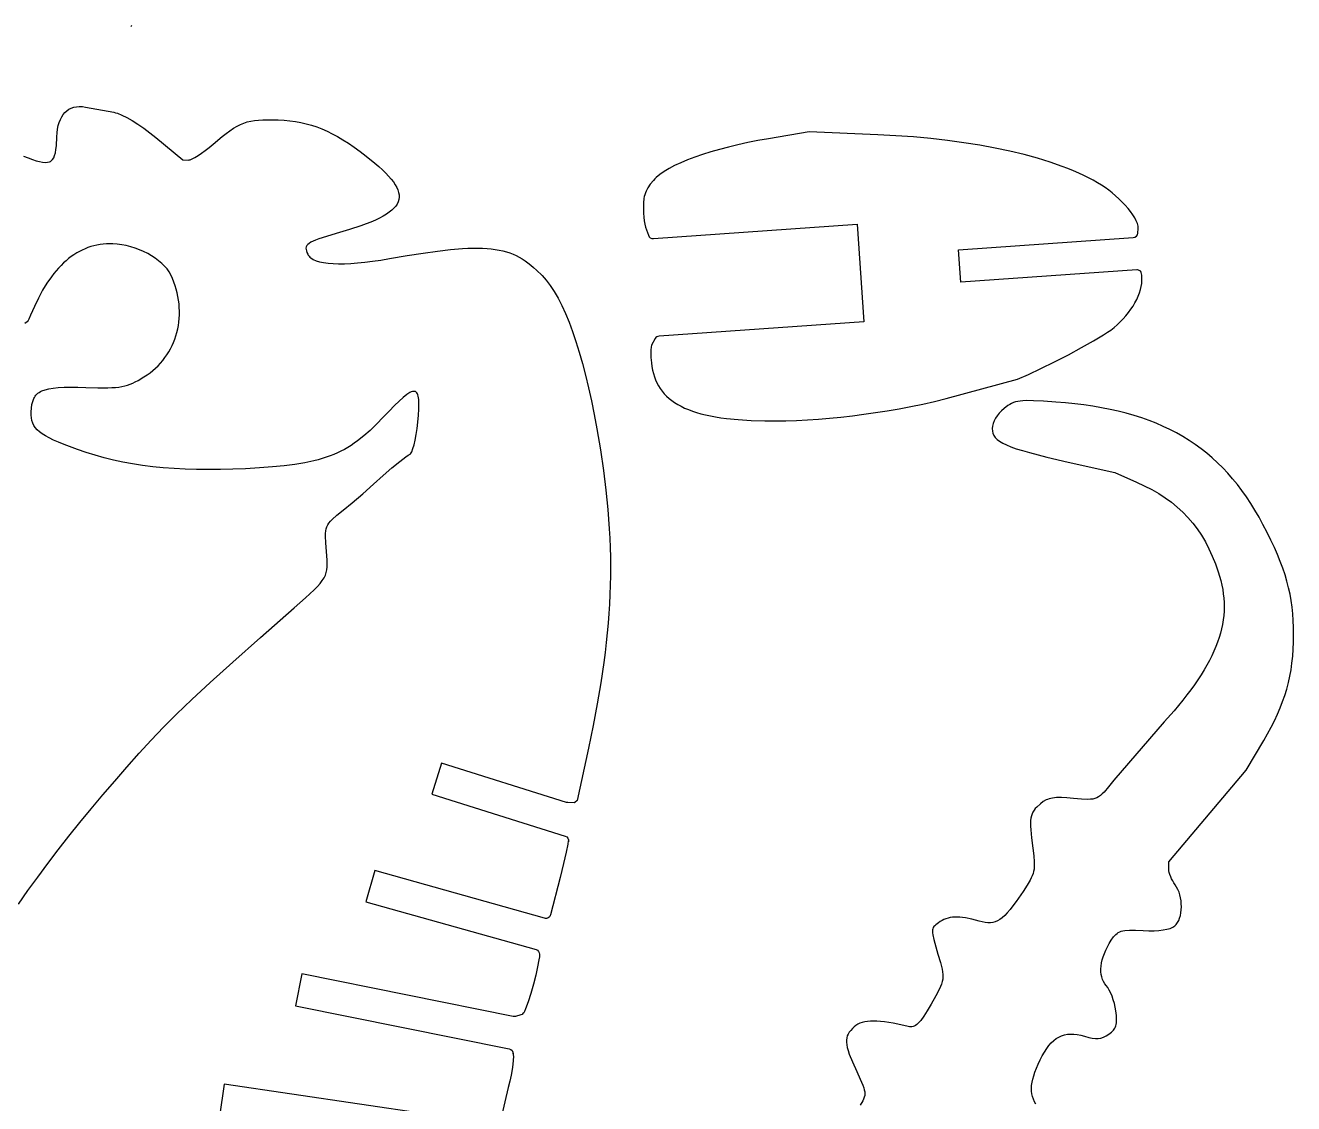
# Model space of a CAD drawing. Header units: millimetres. Extents: x 379 to 541, y 178 to 382.
# Drawn here: x 462.9 to 540.8, y 315.5 to 381.7 of the extents above; entities that cross this region are included whole.
import ezdxf

# ---------------------------------------------------------------- set-up
doc = ezdxf.new("R2010")
doc.units = ezdxf.units.MM

msp = doc.modelspace()

# ---------------------------------------------------------------- linework, layer by layer
at = {"flags": 128}
for points in [[(469.456045, 381.747751), (469.392849, 381.686895)], [(462.794627, 373.711723), (463.099817, 373.603858), (463.358654, 373.510168), (463.590612, 373.434576), (463.797191, 373.378185), (463.97989, 373.342096), (464.140211, 373.327411), (464.279653, 373.335232), (464.399716, 373.366661), (464.452949, 373.391573), (464.501901, 373.422801), (464.587709, 373.504752), (464.658638, 373.613618), (464.716191, 373.750501), (464.761867, 373.916501), (464.797166, 374.112722), (464.823588, 374.340264), (464.855803, 374.893726), (464.871546, 375.141496), (464.900928, 375.372658), (464.943721, 375.586971), (464.999691, 375.784191), (465.068606, 375.964079), (465.150238, 376.126391), (465.244351, 376.270888), (465.350715, 376.397325), (465.4691, 376.505462), (465.599273, 376.595057), (465.741001, 376.66587), (465.894054, 376.717656), (466.058201, 376.750175), (466.23321, 376.763185), (466.418849, 376.756445), (466.614885, 376.729712)], [(462.491029, 327.759583), (463.076766, 328.586617), (463.680442, 329.416996), (464.30201, 330.250651), (464.941431, 331.08751), (465.598663, 331.927506), (466.273663, 332.770567), (466.966389, 333.616625), (467.6768, 334.465609), (468.404853, 335.31745), (469.150506, 336.172078), (469.913718, 337.029424), (470.655107, 337.840868), (471.400447, 338.623132), (472.211713, 339.434423), (473.15088, 340.332949), (474.279921, 341.376915), (475.660809, 342.624528), (477.35552, 344.133996), (479.426026, 345.963526), (480.126628, 346.584445), (480.65146, 347.070515), (480.855241, 347.275674), (481.023814, 347.462354), (481.16009, 347.635633), (481.266981, 347.800586), (481.347398, 347.962292), (481.404254, 348.125829), (481.440459, 348.296274), (481.458925, 348.478705), (481.462564, 348.678199), (481.454287, 348.899836), (481.413632, 349.429841), (481.371098, 349.95802), (481.353309, 350.366374), (481.35745, 350.53489), (481.372286, 350.684573), (481.399317, 350.819137), (481.440048, 350.942287), (481.495981, 351.057733), (481.568617, 351.169184), (481.65946, 351.280349), (481.770014, 351.394937), (482.056256, 351.649214), (482.439366, 351.961685), (482.99323, 352.419637), (483.64268, 352.973706), (484.306822, 353.554033), (484.904759, 354.090758), (485.435463, 354.560846), (485.916544, 354.959734), (486.295067, 355.245274), (486.429325, 355.332367), (486.518092, 355.375315), (486.55185, 355.394489), (486.586256, 355.43148), (486.621107, 355.485485), (486.656199, 355.555702), (486.726299, 355.741563), (486.794934, 355.982641), (486.860479, 356.272516), (486.921315, 356.60477), (486.975818, 356.972981), (487.022365, 357.370731), (487.062338, 357.80171), (487.087099, 358.176603), (487.094966, 358.495642), (487.084258, 358.759061), (487.05329, 358.967096), (487.029685, 359.050418), (487.000384, 359.119981), (486.965178, 359.175815), (486.923856, 359.217949), (486.876209, 359.246413), (486.822024, 359.261235), (486.761095, 359.262445), (486.693208, 359.250074), (486.618155, 359.224148), (486.535724, 359.184698), (486.34789, 359.065344), (486.128026, 358.892244), (485.874449, 358.665634), (485.585477, 358.385747), (485.259428, 358.052817), (484.894621, 357.667079), (484.48938, 357.245765), (484.09539, 356.864651), (483.706733, 356.521526), (483.317487, 356.214181), (483.120794, 356.073235), (482.921733, 355.940404), (482.719566, 355.815413), (482.513551, 355.697985), (482.30295, 355.587843), (482.087021, 355.484712), (481.865025, 355.388315), (481.636222, 355.298376), (481.399872, 355.214619), (481.155235, 355.136765), (480.901571, 355.064542), (480.638139, 354.99767), (480.079016, 354.878879), (479.471943, 354.778182), (478.811002, 354.693368), (478.090272, 354.622227), (477.303834, 354.562547), (476.445767, 354.512119), (475.66203, 354.477791), (474.900171, 354.457457), (474.159463, 354.451199), (473.439179, 354.4591), (472.738593, 354.481243), (472.056978, 354.51771), (471.393607, 354.568586), (470.747753, 354.633951), (470.118691, 354.713889), (469.505692, 354.808483), (468.908031, 354.917816), (468.324981, 355.041971), (467.755815, 355.181029), (467.199807, 355.335076), (466.656229, 355.504192), (466.124356, 355.68846), (465.303113, 355.998492), (464.956827, 356.139495), (464.650478, 356.273554), (464.381852, 356.402469), (464.148734, 356.528035), (463.948908, 356.652052), (463.780162, 356.776317), (463.640279, 356.902628), (463.527046, 357.032785), (463.438246, 357.168586), (463.371667, 357.311826), (463.325092, 357.464306), (463.296308, 357.627824), (463.283099, 357.804176), (463.283251, 357.995163), (463.297214, 358.236736), (463.325221, 358.453282), (463.369845, 358.64596), (463.433654, 358.815933), (463.473559, 358.892768), (463.519223, 358.964361), (463.570971, 359.030858), (463.629122, 359.092404), (463.693998, 359.149145), (463.765921, 359.201225), (463.845211, 359.248789), (463.932192, 359.291983), (464.130505, 359.365839), (464.363433, 359.423956), (464.633546, 359.467492), (464.943416, 359.49761), (465.295613, 359.515471), (465.692709, 359.522235), (466.137276, 359.519062), (466.631883, 359.507115), (467.377111, 359.488379), (467.974916, 359.486684), (468.228241, 359.493959), (468.456358, 359.507574), (468.66315, 359.528221), (468.8525, 359.556592), (469.028289, 359.593381), (469.194401, 359.639282), (469.35472, 359.694985), (469.513125, 359.761186), (469.673503, 359.838575), (469.839734, 359.927846), (470.205287, 360.144809), (470.395722, 360.268775), (470.577983, 360.400456), (470.751992, 360.539545), (470.917669, 360.685737), (471.074933, 360.838726), (471.223704, 360.998207), (471.363901, 361.163873), (471.495446, 361.33542), (471.618259, 361.512542), (471.732258, 361.694933), (471.837364, 361.882287), (471.933498, 362.0743), (472.020578, 362.270664), (472.098527, 362.471076), (472.167261, 362.675228), (472.226704, 362.882817), (472.276773, 363.093536), (472.31739, 363.307078), (472.348473, 363.52314), (472.369943, 363.741415), (472.381721, 363.961598), (472.383726, 364.183382), (472.375879, 364.406463), (472.358098, 364.630535), (472.330304, 364.855293), (472.292417, 365.08043), (472.244357, 365.305641), (472.186045, 365.530621), (472.117399, 365.755063), (472.038341, 365.978663), (471.94879, 366.201115), (471.848666, 366.422113), (471.74773, 366.603318), (471.621015, 366.781356), (471.470581, 366.955126), (471.29849, 367.123526), (471.106804, 367.28545), (470.897583, 367.439798), (470.672888, 367.585465), (470.434783, 367.72135), (470.185327, 367.846347), (469.926582, 367.959357), (469.660609, 368.059274), (469.38947, 368.144995), (469.115227, 368.215419), (468.839939, 368.269443), (468.565668, 368.305961), (468.294476, 368.323874), (468.093003, 368.325712), (467.89454, 368.318773), (467.699067, 368.303039), (467.506562, 368.278493), (467.317001, 368.245111), (467.130365, 368.202878), (466.946632, 368.151775), (466.765778, 368.091781), (466.587782, 368.022879), (466.412623, 367.945048), (466.240279, 367.85827), (466.070726, 367.762527), (465.903945, 367.6578), (465.739913, 367.544068), (465.578607, 367.421314), (465.420007, 367.289517), (465.26409, 367.14866), (465.110833, 366.998724), (464.960217, 366.839689), (464.812218, 366.671536), (464.666815, 366.494247), (464.523986, 366.307803), (464.245961, 365.907371), (463.977969, 365.47009), (463.719834, 364.995808), (463.471384, 364.484372), (463.23244, 363.935633), (463.13309, 363.706929), (463.08408, 363.616611), (463.030476, 363.542076), (462.968504, 363.483147), (462.894386, 363.439646)], [(524.998366, 315.460971), (524.91174, 315.618537), (524.841191, 315.77682), (524.786733, 315.93706), (524.748378, 316.100495), (524.726142, 316.268367), (524.720037, 316.441914), (524.730078, 316.622377), (524.756278, 316.810994), (524.798651, 317.009006), (524.857212, 317.217652), (524.931972, 317.438172), (525.022947, 317.671806), (525.130151, 317.919793), (525.253596, 318.183373), (525.384317, 318.439239), (525.517721, 318.671735), (525.654373, 318.881162), (525.79484, 319.067824), (525.939688, 319.232023), (526.089483, 319.374061), (526.244792, 319.494242), (526.40618, 319.592866), (526.574214, 319.670237), (526.74946, 319.726657), (526.932484, 319.762429), (527.123851, 319.777855), (527.32413, 319.773238), (527.533884, 319.74888), (527.753682, 319.705084), (527.984088, 319.642151), (528.235914, 319.570889), (528.455443, 319.523322), (528.649326, 319.50001), (528.824212, 319.501512), (528.986751, 319.528387), (529.143592, 319.581195), (529.301385, 319.660494), (529.466781, 319.766845), (529.627039, 319.889378), (529.752132, 320.012158), (529.802262, 320.0762), (529.844526, 320.143376), (529.879233, 320.21471), (529.906692, 320.291227), (529.92721, 320.373949), (529.941096, 320.463902), (529.950208, 320.669595), (529.936496, 320.916499), (529.902429, 321.212806), (529.865068, 321.432527), (529.812309, 321.657292), (529.746587, 321.880768), (529.670336, 322.096619), (529.585991, 322.298513), (529.495988, 322.480114), (529.402762, 322.63509), (529.308747, 322.757106), (529.218249, 322.871681), (529.142842, 322.998101), (529.082429, 323.135513), (529.036916, 323.283068), (529.006209, 323.439915), (528.990212, 323.605202), (528.98883, 323.778079), (529.001969, 323.957695), (529.029533, 324.1432), (529.071429, 324.333742), (529.127561, 324.528471), (529.197834, 324.726537), (529.282153, 324.927087), (529.380424, 325.129273), (529.492552, 325.332242), (529.618441, 325.535144), (529.761721, 325.740028), (529.830805, 325.824454), (529.900937, 325.897715), (529.974182, 325.960447), (530.052603, 326.013283), (530.138265, 326.05686), (530.233232, 326.091813), (530.339568, 326.118775), (530.459338, 326.138382), (530.747435, 326.15807), (531.114037, 326.155956), (531.575657, 326.137119), (531.929559, 326.125784), (532.254281, 326.128141), (532.54858, 326.14401), (532.811211, 326.17321), (533.040929, 326.215559), (533.236491, 326.270878), (533.396651, 326.338985), (533.463067, 326.377777), (533.520167, 326.419699), (533.613974, 326.513359), (533.695602, 326.626919), (533.765025, 326.75795), (533.82222, 326.904023), (533.867161, 327.062708), (533.899824, 327.231575), (533.920185, 327.408197), (533.928218, 327.590142), (533.9239, 327.774984), (533.907205, 327.960291), (533.878109, 328.143635), (533.836587, 328.322586), (533.782615, 328.494716), (533.716169, 328.657595), (533.637222, 328.808793), (533.545752, 328.945882), (533.467719, 329.058196), (533.39492, 329.180651), (533.32895, 329.309304), (533.271402, 329.44021), (533.223869, 329.569426), (533.187944, 329.693007), (533.16522, 329.80701), (533.157292, 329.907489), (533.157292, 330.355506), (537.904621, 335.987159), (538.989532, 337.813334), (539.227449, 338.225159), (539.446967, 338.629238), (539.648505, 339.02706), (539.832486, 339.420114), (539.999329, 339.809891), (540.149456, 340.197882), (540.283288, 340.585575), (540.401245, 340.97446), (540.503748, 341.366029), (540.591219, 341.761771), (540.664078, 342.163175), (540.722747, 342.571733), (540.767645, 342.988933), (540.799194, 343.416266), (540.817814, 343.855223), (540.823928, 344.307292), (540.81833, 344.751243), (540.801069, 345.180676), (540.771441, 345.598118), (540.728744, 346.0061), (540.672275, 346.40715), (540.601333, 346.803798), (540.515213, 347.198573), (540.413215, 347.594004), (540.294634, 347.99262), (540.158769, 348.396952), (540.004916, 348.809527), (539.832374, 349.232875), (539.640439, 349.669526), (539.42841, 350.122008), (539.195582, 350.592851), (538.941255, 351.084585), (538.698691, 351.530004), (538.44871, 351.960315), (538.19105, 352.375671), (537.925452, 352.776226), (537.651654, 353.162135), (537.369396, 353.53355), (537.078418, 353.890627), (536.778458, 354.233519), (536.469257, 354.562379), (536.150554, 354.877363), (535.822087, 355.178623), (535.483598, 355.466315), (535.134824, 355.740591), (534.775506, 356.001606), (534.405382, 356.249513), (534.024193, 356.484467), (533.631678, 356.706622), (533.227575, 356.916131), (532.811626, 357.113149), (532.383568, 357.297829), (531.943142, 357.470325), (531.490086, 357.630792), (531.024141, 357.779383), (530.545045, 357.916252), (530.052539, 358.041554), (529.54636, 358.155442), (529.02625, 358.258069), (528.491948, 358.349591), (527.943192, 358.43016), (527.379722, 358.499932), (526.801278, 358.559059), (526.207599, 358.607697), (525.45101, 358.659154), (524.854662, 358.688845), (524.389901, 358.693152), (524.19791, 358.684656), (524.028071, 358.668456), (523.876801, 358.644101), (523.740518, 358.611138), (523.615641, 358.569114), (523.498588, 358.517578), (523.385777, 358.456077), (523.273627, 358.384159), (523.036979, 358.207261), (522.878568, 358.06985), (522.736463, 357.922646), (522.612148, 357.768164), (522.507107, 357.608918), (522.422826, 357.447423), (522.360787, 357.286193), (522.322475, 357.127743), (522.309375, 356.974587), (522.319088, 356.824729), (522.350489, 356.684724), (522.406975, 356.553077), (522.49194, 356.428291), (522.60878, 356.30887), (522.760889, 356.193318), (522.951662, 356.08014), (523.184496, 355.967838), (523.462784, 355.854918), (523.789922, 355.739883), (524.169306, 355.621236), (524.60433, 355.497483), (525.65488, 355.228671), (526.968733, 354.921479), (529.85, 354.267059), (531.172917, 353.687031), (531.652038, 353.465268), (532.105653, 353.230974), (532.534501, 352.983338), (532.939321, 352.72155), (533.320852, 352.444798), (533.679835, 352.152272), (534.017008, 351.843159), (534.333111, 351.516649), (534.628882, 351.171931), (534.905063, 350.808194), (535.162391, 350.424626), (535.401607, 350.020417), (535.62345, 349.594755), (535.828658, 349.146829), (536.017972, 348.675828), (536.192131, 348.180942), (536.277233, 347.906354), (536.351138, 347.63361), (536.413748, 347.362436), (536.464964, 347.092559), (536.504688, 346.823706), (536.532823, 346.555605), (536.54927, 346.287981), (536.55393, 346.020564), (536.546706, 345.753078), (536.5275, 345.485252), (536.496214, 345.216812), (536.452748, 344.947486), (536.397006, 344.676999), (536.328888, 344.405081), (536.248298, 344.131457), (536.155136, 343.855854), (536.049305, 343.578), (535.930706, 343.297621), (535.799242, 343.014445), (535.654813, 342.728198), (535.497323, 342.438608), (535.326672, 342.145402), (535.142763, 341.848306), (534.945497, 341.547048), (534.734777, 341.241354), (534.510504, 340.930952), (534.272581, 340.615569), (534.020908, 340.294932), (533.475922, 339.636802), (532.874762, 338.95438), (529.78297, 335.373559), (529.452869, 334.957674), (529.186726, 334.646914), (529.068583, 334.52687), (528.955563, 334.428203), (528.844045, 334.349279), (528.730405, 334.288464), (528.611021, 334.244123), (528.482273, 334.21462), (528.340536, 334.198323), (528.18219, 334.193596), (527.801181, 334.212314), (527.310267, 334.257698), (526.901345, 334.292337), (526.555423, 334.308439), (526.26307, 334.304491), (526.014854, 334.278979), (525.801344, 334.230388), (525.704656, 334.196966), (525.613107, 334.157207), (525.440714, 334.05792), (525.27473, 333.931014), (525.049052, 333.724119), (524.957115, 333.623868), (524.878486, 333.52212), (524.812694, 333.416152), (524.759269, 333.303243), (524.717741, 333.18067), (524.687639, 333.045712), (524.668494, 332.895648), (524.659835, 332.727755), (524.661191, 332.539312), (524.672093, 332.327597), (524.720651, 331.823463), (524.801748, 331.193579), (524.860309, 330.732636), (524.891823, 330.35729), (524.89574, 330.19413), (524.890858, 330.043266), (524.876498, 329.901664), (524.851981, 329.76629), (524.816629, 329.634109), (524.769761, 329.502087), (524.710701, 329.36719), (524.638767, 329.226383), (524.453567, 328.914902), (524.208728, 328.54337), (523.7728, 327.914332), (523.580173, 327.652793), (523.401383, 327.424513), (523.234138, 327.227945), (523.076147, 327.061545), (522.925119, 326.923766), (522.778762, 326.813063), (522.634785, 326.727889), (522.490898, 326.6667), (522.344808, 326.627948), (522.194225, 326.610089), (522.036857, 326.611576), (521.870413, 326.630863), (521.692601, 326.666405), (521.501131, 326.716657), (521.062353, 326.831844), (520.671039, 326.910866), (520.491402, 326.93674), (520.321496, 326.953483), (520.16061, 326.961067), (520.008032, 326.95946), (519.863049, 326.948633), (519.724951, 326.928557), (519.593026, 326.899201), (519.466561, 326.860536), (519.344846, 326.812533), (519.227168, 326.755161), (519.112816, 326.68839), (519.001079, 326.612192), (518.842175, 326.489952), (518.779601, 326.432852), (518.728226, 326.375024), (518.688006, 326.313911), (518.658901, 326.246959), (518.64087, 326.17161), (518.633871, 326.085311), (518.637864, 325.985504), (518.652806, 325.869634), (518.715373, 325.579481), (518.970089, 324.693962), (519.122858, 324.178268), (519.226927, 323.772166), (519.259193, 323.598951), (519.277475, 323.439622), (519.281172, 323.289674), (519.269681, 323.144604), (519.242398, 322.999906), (519.198722, 322.851078), (519.138049, 322.693614), (519.059777, 322.52301), (518.848025, 322.124368), (518.558643, 321.619118), (518.313385, 321.205481), (518.101136, 320.873571), (517.915275, 320.616875), (517.83017, 320.514697), (517.749178, 320.428879), (517.671472, 320.358609), (517.596224, 320.303071), (517.522607, 320.261452), (517.449791, 320.232937), (517.376951, 320.216713), (517.303257, 320.211965), (517.227883, 320.217878), (517.15, 320.23364), (516.518142, 320.383503), (516.227867, 320.442279), (515.95422, 320.490283), (515.696845, 320.527514), (515.455386, 320.553972), (515.229488, 320.569655), (515.018793, 320.574564), (514.822947, 320.568696), (514.641593, 320.552052), (514.474375, 320.52463), (514.320937, 320.48643), (514.180923, 320.437451), (514.053978, 320.377691), (513.939745, 320.30715), (513.837868, 320.225828), (513.71858, 320.112524), (513.615859, 320.001938), (513.529825, 319.891815), (513.460599, 319.779901), (513.408301, 319.663941), (513.373051, 319.541681), (513.35497, 319.410866), (513.354179, 319.269242), (513.370797, 319.114554), (513.404945, 318.944549), (513.456743, 318.75697), (513.526313, 318.549565), (513.719246, 318.066255), (513.984708, 317.476583), (514.203219, 317.002481), (514.359185, 316.634602), (514.413678, 316.481777), (514.452495, 316.345042), (514.475619, 316.220911), (514.483039, 316.105895), (514.474741, 315.996506), (514.45071, 315.889256), (514.410933, 315.780657), (514.355397, 315.66722), (514.196991, 315.41188)], [(524.998366, 315.460971), (524.91174, 315.618537), (524.841191, 315.77682), (524.786733, 315.93706), (524.748378, 316.100495), (524.726142, 316.268367), (524.720037, 316.441914), (524.730078, 316.622377), (524.756278, 316.810994), (524.798651, 317.009006), (524.857212, 317.217652), (524.931972, 317.438172), (525.022947, 317.671806), (525.130151, 317.919793), (525.253596, 318.183373), (525.384317, 318.439239), (525.517721, 318.671735), (525.654373, 318.881162), (525.79484, 319.067824), (525.939688, 319.232023), (526.089483, 319.374061), (526.244792, 319.494242), (526.40618, 319.592866), (526.574214, 319.670237), (526.74946, 319.726657), (526.932484, 319.762429), (527.123851, 319.777855), (527.32413, 319.773238), (527.533884, 319.74888), (527.753682, 319.705084), (527.984088, 319.642151), (528.235914, 319.570889), (528.455443, 319.523322), (528.649326, 319.50001), (528.824212, 319.501512), (528.986751, 319.528387), (529.143592, 319.581195), (529.301385, 319.660494), (529.466781, 319.766845), (529.627039, 319.889378), (529.752132, 320.012158), (529.802262, 320.0762), (529.844526, 320.143376), (529.879233, 320.21471), (529.906692, 320.291227), (529.92721, 320.373949), (529.941096, 320.463902), (529.950208, 320.669595), (529.936496, 320.916499), (529.902429, 321.212806), (529.865068, 321.432527), (529.812309, 321.657292), (529.746587, 321.880768), (529.670336, 322.096619), (529.585991, 322.298513), (529.495988, 322.480114), (529.402762, 322.63509), (529.308747, 322.757106), (529.218249, 322.871681), (529.142842, 322.998101), (529.082429, 323.135513), (529.036916, 323.283068), (529.006209, 323.439915), (528.990212, 323.605202), (528.98883, 323.778079), (529.001969, 323.957695), (529.029533, 324.1432), (529.071429, 324.333742), (529.127561, 324.528471), (529.197834, 324.726537), (529.282153, 324.927087), (529.380424, 325.129273), (529.492552, 325.332242), (529.618441, 325.535144), (529.761721, 325.740028), (529.830805, 325.824454), (529.900937, 325.897715), (529.974182, 325.960447), (530.052603, 326.013283), (530.138265, 326.05686), (530.233232, 326.091813), (530.339568, 326.118775), (530.459338, 326.138382), (530.747435, 326.15807), (531.114037, 326.155956), (531.575657, 326.137119), (531.929559, 326.125784), (532.254281, 326.128141), (532.54858, 326.14401), (532.811211, 326.17321), (533.040929, 326.215559), (533.236491, 326.270878), (533.396651, 326.338985), (533.463067, 326.377777), (533.520167, 326.419699), (533.613974, 326.513359), (533.695602, 326.626919), (533.765025, 326.75795), (533.82222, 326.904023), (533.867161, 327.062708), (533.899824, 327.231575), (533.920185, 327.408197), (533.928218, 327.590142), (533.9239, 327.774984), (533.907205, 327.960291), (533.878109, 328.143635), (533.836587, 328.322586), (533.782615, 328.494716), (533.716169, 328.657595), (533.637222, 328.808793), (533.545752, 328.945882), (533.467719, 329.058196), (533.39492, 329.180651), (533.32895, 329.309304), (533.271402, 329.44021), (533.223869, 329.569426), (533.187944, 329.693007), (533.16522, 329.80701), (533.157292, 329.907489), (533.157292, 330.355506), (537.904621, 335.987159), (538.989532, 337.813334), (539.227449, 338.225159), (539.446967, 338.629238), (539.648505, 339.02706), (539.832486, 339.420114), (539.999329, 339.809891), (540.149456, 340.197882), (540.283288, 340.585575), (540.401245, 340.97446), (540.503748, 341.366029), (540.591219, 341.761771), (540.664078, 342.163175), (540.722747, 342.571733), (540.767645, 342.988933), (540.799194, 343.416266), (540.817814, 343.855223), (540.823928, 344.307292), (540.81833, 344.751243), (540.801069, 345.180676), (540.771441, 345.598118), (540.728744, 346.0061), (540.672275, 346.40715), (540.601333, 346.803798), (540.515213, 347.198573), (540.413215, 347.594004), (540.294634, 347.99262), (540.158769, 348.396952), (540.004916, 348.809527), (539.832374, 349.232875), (539.640439, 349.669526), (539.42841, 350.122008), (539.195582, 350.592851), (538.941255, 351.084585), (538.698691, 351.530004), (538.44871, 351.960315), (538.19105, 352.375671), (537.925452, 352.776226), (537.651654, 353.162135), (537.369396, 353.53355), (537.078418, 353.890627), (536.778458, 354.233519), (536.469257, 354.562379), (536.150554, 354.877363), (535.822087, 355.178623), (535.483598, 355.466315), (535.134824, 355.740591), (534.775506, 356.001606), (534.405382, 356.249513), (534.024193, 356.484467), (533.631678, 356.706622), (533.227575, 356.916131), (532.811626, 357.113149), (532.383568, 357.297829), (531.943142, 357.470325), (531.490086, 357.630792), (531.024141, 357.779383), (530.545045, 357.916252), (530.052539, 358.041554), (529.54636, 358.155442), (529.02625, 358.258069), (528.491948, 358.349591), (527.943192, 358.43016), (527.379722, 358.499932), (526.801278, 358.559059), (526.207599, 358.607697), (525.45101, 358.659154), (524.854662, 358.688845), (524.389901, 358.693152), (524.19791, 358.684656), (524.028071, 358.668456), (523.876801, 358.644101), (523.740518, 358.611138), (523.615641, 358.569114), (523.498588, 358.517578), (523.385777, 358.456077), (523.273627, 358.384159), (523.036979, 358.207261), (522.878568, 358.06985), (522.736463, 357.922646), (522.612148, 357.768164), (522.507107, 357.608918), (522.422826, 357.447423), (522.360787, 357.286193), (522.322475, 357.127743), (522.309375, 356.974587), (522.319088, 356.824729), (522.350489, 356.684724), (522.406975, 356.553077), (522.49194, 356.428291), (522.60878, 356.30887), (522.760889, 356.193318), (522.951662, 356.08014), (523.184496, 355.967838), (523.462784, 355.854918), (523.789922, 355.739883), (524.169306, 355.621236), (524.60433, 355.497483), (525.65488, 355.228671), (526.968733, 354.921479), (529.85, 354.267059), (531.172917, 353.687031), (531.652038, 353.465268), (532.105653, 353.230974), (532.534501, 352.983338), (532.939321, 352.72155), (533.320852, 352.444798), (533.679835, 352.152272), (534.017008, 351.843159), (534.333111, 351.516649), (534.628882, 351.171931), (534.905063, 350.808194), (535.162391, 350.424626), (535.401607, 350.020417), (535.62345, 349.594755), (535.828658, 349.146829), (536.017972, 348.675828), (536.192131, 348.180942), (536.277233, 347.906354), (536.351138, 347.63361), (536.413748, 347.362436), (536.464964, 347.092559), (536.504688, 346.823706), (536.532823, 346.555605), (536.54927, 346.287981), (536.55393, 346.020564), (536.546706, 345.753078), (536.5275, 345.485252), (536.496214, 345.216812), (536.452748, 344.947486), (536.397006, 344.676999), (536.328888, 344.405081), (536.248298, 344.131457), (536.155136, 343.855854), (536.049305, 343.578), (535.930706, 343.297621), (535.799242, 343.014445), (535.654813, 342.728198), (535.497323, 342.438608), (535.326672, 342.145402), (535.142763, 341.848306), (534.945497, 341.547048), (534.734777, 341.241354), (534.510504, 340.930952), (534.272581, 340.615569), (534.020908, 340.294932), (533.475922, 339.636802), (532.874762, 338.95438), (529.78297, 335.373559), (529.452869, 334.957674), (529.186726, 334.646914), (529.068583, 334.52687), (528.955563, 334.428203), (528.844045, 334.349279), (528.730405, 334.288464), (528.611021, 334.244123), (528.482273, 334.21462), (528.340536, 334.198323), (528.18219, 334.193596), (527.801181, 334.212314), (527.310267, 334.257698), (526.901345, 334.292337), (526.555423, 334.308439), (526.26307, 334.304491), (526.014854, 334.278979), (525.801344, 334.230388), (525.704656, 334.196966), (525.613107, 334.157207), (525.440714, 334.05792), (525.27473, 333.931014), (525.049052, 333.724119), (524.957115, 333.623868), (524.878486, 333.52212), (524.812694, 333.416152), (524.759269, 333.303243), (524.717741, 333.18067), (524.687639, 333.045712), (524.668494, 332.895648), (524.659835, 332.727755), (524.661191, 332.539312), (524.672093, 332.327597), (524.720651, 331.823463), (524.801748, 331.193579), (524.860309, 330.732636), (524.891823, 330.35729), (524.89574, 330.19413), (524.890858, 330.043266), (524.876498, 329.901664), (524.851981, 329.76629), (524.816629, 329.634109), (524.769761, 329.502087), (524.710701, 329.36719), (524.638767, 329.226383), (524.453567, 328.914902), (524.208728, 328.54337), (523.7728, 327.914332), (523.580173, 327.652793), (523.401383, 327.424513), (523.234138, 327.227945), (523.076147, 327.061545), (522.925119, 326.923766), (522.778762, 326.813063), (522.634785, 326.727889), (522.490898, 326.6667), (522.344808, 326.627948), (522.194225, 326.610089), (522.036857, 326.611576), (521.870413, 326.630863), (521.692601, 326.666405), (521.501131, 326.716657), (521.062353, 326.831844), (520.671039, 326.910866), (520.491402, 326.93674), (520.321496, 326.953483), (520.16061, 326.961067), (520.008032, 326.95946), (519.863049, 326.948633), (519.724951, 326.928557), (519.593026, 326.899201), (519.466561, 326.860536), (519.344846, 326.812533), (519.227168, 326.755161), (519.112816, 326.68839), (519.001079, 326.612192), (518.842175, 326.489952), (518.779601, 326.432852), (518.728226, 326.375024), (518.688006, 326.313911), (518.658901, 326.246959), (518.64087, 326.17161), (518.633871, 326.085311), (518.637864, 325.985504), (518.652806, 325.869634), (518.715373, 325.579481), (518.970089, 324.693962), (519.122858, 324.178268), (519.226927, 323.772166), (519.259193, 323.598951), (519.277475, 323.439622), (519.281172, 323.289674), (519.269681, 323.144604), (519.242398, 322.999906), (519.198722, 322.851078), (519.138049, 322.693614), (519.059777, 322.52301), (518.848025, 322.124368), (518.558643, 321.619118), (518.313385, 321.205481), (518.101136, 320.873571), (517.915275, 320.616875), (517.83017, 320.514697), (517.749178, 320.428879), (517.671472, 320.358609), (517.596224, 320.303071), (517.522607, 320.261452), (517.449791, 320.232937), (517.376951, 320.216713), (517.303257, 320.211965), (517.227883, 320.217878), (517.15, 320.23364), (516.518142, 320.383503), (516.227867, 320.442279), (515.95422, 320.490283), (515.696845, 320.527514), (515.455386, 320.553972), (515.229488, 320.569655), (515.018793, 320.574564), (514.822947, 320.568696), (514.641593, 320.552052), (514.474375, 320.52463), (514.320937, 320.48643), (514.180923, 320.437451), (514.053978, 320.377691), (513.939745, 320.30715), (513.837868, 320.225828), (513.71858, 320.112524), (513.615859, 320.001938), (513.529825, 319.891815), (513.460599, 319.779901), (513.408301, 319.663941), (513.373051, 319.541681), (513.35497, 319.410866), (513.354179, 319.269242), (513.370797, 319.114554), (513.404945, 318.944549), (513.456743, 318.75697), (513.526313, 318.549565), (513.719246, 318.066255), (513.984708, 317.476583), (514.203219, 317.002481), (514.359185, 316.634602), (514.413678, 316.481777), (514.452495, 316.345042), (514.475619, 316.220911), (514.483039, 316.105895), (514.474741, 315.996506), (514.45071, 315.889256), (514.410933, 315.780657), (514.355397, 315.66722), (514.196991, 315.41188)], [(491.760763, 314.247838), (475.133936, 316.695378), (474.842667, 314.716701)]]:
    msp.add_lwpolyline(points, dxfattribs=at)
for points in [[(466.614885, 376.729712), (468.347393, 376.406085), (468.455331, 376.380556), (468.574385, 376.343139), (468.842417, 376.234695), (469.144636, 376.084863), (469.474188, 375.897751), (469.824216, 375.677469), (470.187868, 375.428125), (470.558288, 375.153829), (470.928622, 374.858689), (472.588741, 373.486447), (472.943641, 373.475572), (472.985756, 373.47958), (473.03839, 373.493514), (473.172129, 373.549155), (473.338688, 373.638498), (473.531896, 373.757542), (473.745587, 373.902288), (473.973587, 374.068736), (474.209731, 374.252886), (474.447845, 374.450738), (475.004363, 374.914765), (475.252311, 375.10799), (475.485007, 375.277206), (475.70617, 375.423797), (475.919515, 375.54915), (476.128759, 375.654649), (476.337619, 375.741681), (476.549814, 375.811632), (476.76906, 375.865887), (476.999073, 375.905833), (477.243571, 375.932856), (477.506272, 375.94834), (477.790891, 375.953673), (478.440754, 375.939426), (478.808606, 375.918789), (479.163737, 375.885979), (479.508021, 375.840223), (479.843332, 375.780754), (480.171544, 375.706801), (480.494526, 375.617595), (480.814153, 375.512366), (481.132298, 375.390345), (481.450836, 375.250762), (481.771636, 375.092848), (482.096573, 374.915833), (482.427521, 374.718948), (482.766352, 374.501422), (483.114938, 374.262486), (483.475152, 374.001372), (483.848869, 373.717308), (484.394416, 373.277355), (484.635826, 373.068767), (484.856176, 372.86738), (485.055354, 372.672899), (485.233245, 372.485032), (485.389736, 372.303484), (485.524715, 372.127962), (485.638069, 371.958171), (485.729683, 371.793819), (485.799447, 371.634611), (485.847245, 371.480255), (485.872966, 371.330456), (485.876494, 371.184921), (485.85772, 371.043354), (485.816527, 370.905464), (485.752804, 370.770958), (485.666437, 370.639538), (485.557314, 370.510915), (485.42532, 370.384792), (485.270344, 370.260877), (485.092271, 370.138876), (484.890989, 370.018495), (484.666386, 369.899441), (484.418346, 369.78142), (484.146758, 369.664138), (483.851508, 369.5473), (483.532483, 369.430615), (482.822657, 369.196524), (482.016373, 368.959516), (481.409275, 368.783637), (480.937211, 368.630008), (480.748034, 368.558779), (480.588075, 368.489805), (480.455822, 368.42198), (480.34976, 368.354204), (480.268377, 368.285371), (480.210158, 368.21438), (480.173591, 368.14013), (480.157163, 368.061513), (480.159358, 367.97743), (480.178665, 367.886777), (480.21357, 367.78845), (480.262559, 367.681348), (480.297933, 367.620492), (480.341922, 367.562991), (480.394444, 367.508848), (480.455424, 367.458068), (480.602443, 367.366614), (480.782347, 367.288661), (480.99451, 367.224244), (481.238305, 367.173392), (481.513105, 367.136141), (481.818282, 367.112522), (482.153209, 367.102569), (482.517259, 367.106316), (482.909803, 367.123794), (483.330215, 367.155036), (483.777868, 367.200076), (484.252133, 367.258945), (484.752384, 367.331679), (485.277994, 367.418308), (486.36212, 367.601695), (487.345303, 367.755764), (488.234955, 367.879684), (489.038489, 367.972632), (489.763315, 368.033779), (490.09853, 368.052169), (490.416847, 368.062298), (490.719193, 368.064062), (491.006496, 368.05736), (491.27968, 368.042086), (491.539674, 368.018139), (491.787402, 367.985414), (492.023791, 367.943808), (492.24977, 367.893218), (492.466263, 367.83354), (492.674197, 367.764669), (492.874499, 367.686505), (493.068095, 367.598943), (493.255913, 367.501878), (493.438877, 367.39521), (493.617914, 367.278832), (493.793953, 367.152644), (493.967918, 367.016539), (494.140736, 366.870416), (494.313334, 366.714171), (494.661574, 366.370901), (494.787893, 366.234349), (494.913025, 366.087094), (495.159655, 365.760694), (495.401313, 365.392126), (495.637846, 364.981816), (495.869102, 364.530188), (496.094929, 364.037671), (496.315176, 363.504687), (496.529692, 362.931663), (496.738323, 362.319025), (496.940918, 361.667198), (497.137326, 360.976607), (497.327394, 360.247679), (497.51097, 359.480837), (497.687902, 358.676509), (497.858041, 357.83512), (498.021231, 356.957094), (498.239565, 355.662837), (498.425323, 354.408798), (498.578331, 353.188295), (498.642498, 352.588531), (498.698413, 351.994645), (498.746051, 351.405801), (498.785394, 350.821165), (498.816418, 350.239901), (498.8391, 349.661174), (498.85342, 349.084148), (498.859356, 348.507988), (498.856885, 347.931858), (498.845986, 347.354924), (498.826638, 346.77635), (498.798816, 346.195301), (498.762502, 345.610942), (498.717671, 345.022437), (498.664304, 344.42895), (498.602377, 343.829647), (498.531868, 343.223692), (498.452757, 342.610251), (498.268637, 341.357565), (498.049843, 340.064906), (497.796198, 338.725593), (497.507529, 337.332943), (496.816684, 334.126085), (496.679679, 333.997226), (496.634775, 333.983689), (496.240539, 333.997718, -0.067083), (496.161549, 334.011239), (488.481828, 336.41633), (487.884105, 334.507737), (496.072092, 331.94347, -0.374586), (496.27617, 331.594864), (496.275268, 331.637493), (496.251545, 331.649333), (496.25095, 331.44464), (496.147429, 330.959218), (495.981308, 330.254516), (495.769195, 329.403828), (495.182699, 327.106515, -0.421369), (494.810753, 326.891942), (484.375357, 329.828689), (483.833559, 327.903473), (494.287735, 324.961441, -0.332969), (494.506448, 324.675892), (494.506721, 324.650565), (494.493977, 324.512767), (494.468704, 324.339037), (494.385611, 323.904468), (494.267516, 323.388237), (494.12449, 322.831727), (493.966606, 322.276316), (493.803938, 321.763386), (493.646556, 321.334316), (493.569232, 321.159663), (493.528499, 321.090539), (493.482238, 321.033346), (493.42734, 320.98793), (493.360696, 320.95414), (493.028488, 320.863157, -0.117092), (492.889959, 320.858419), (479.900901, 323.476937), (479.505664, 321.516379), (492.642212, 318.868127, -0.338954), (492.88395, 318.567938), (492.873085, 318.591603), (492.868794, 318.607663), (492.895349, 318.391916), (492.88564, 318.179068), (492.857588, 317.912658), (492.812306, 317.601446), (492.750903, 317.254188), (492.674494, 316.879645), (492.584188, 316.486572), (492.095999, 314.473922, -0.387572)], [(501.188962, 368.850067, 0.342162), (501.494524, 368.645777), (514.008576, 369.523573), (514.428413, 363.53828), (501.849341, 362.655923, 0.255424), (501.607123, 362.500606), (501.386749, 362.097652), (501.350399, 361.976068), (501.331653, 361.811024), (501.329743, 361.598523), (501.343901, 361.334571), (501.373359, 361.015171), (501.402858, 360.789455), (501.44285, 360.571965), (501.493501, 360.362613), (501.554977, 360.161317), (501.627444, 359.96799), (501.71107, 359.782547), (501.806021, 359.604903), (501.912463, 359.434975), (502.030562, 359.272675), (502.160485, 359.117918), (502.302399, 358.970621), (502.456469, 358.830698), (502.622863, 358.698063), (502.801747, 358.572631), (502.993288, 358.454318), (503.197651, 358.343039), (503.415004, 358.238707), (503.645513, 358.141238), (503.889344, 358.050548), (504.146664, 357.966549), (504.417639, 357.88916), (504.702437, 357.818292), (505.001222, 357.753862), (505.314162, 357.695785), (505.641424, 357.643974), (505.983173, 357.598346), (506.7108, 357.525295), (507.498376, 357.475951), (508.347232, 357.449633), (508.981017, 357.445214), (509.627534, 357.453305), (510.285845, 357.473789), (510.955009, 357.506554), (511.634087, 357.551483), (512.322142, 357.60846), (513.018233, 357.677372), (513.721421, 357.758102), (514.430768, 357.850537), (515.145333, 357.95456), (515.864179, 358.070057), (516.586365, 358.196912), (517.310954, 358.335011), (518.037005, 358.484237), (518.763579, 358.644477), (519.489738, 358.815614), (523.863499, 360.015079), (524.528102, 360.300199), (525.301179, 360.660792), (526.135731, 361.07214), (526.984758, 361.509517), (527.801262, 361.948205), (528.538241, 362.36348), (529.148696, 362.730622), (529.39179, 362.888417), (529.585628, 363.024908), (529.790854, 363.185816), (529.987839, 363.355714), (530.175907, 363.533527), (530.354379, 363.718174), (530.52258, 363.908582), (530.679833, 364.10367), (530.825462, 364.302362), (530.958788, 364.503581), (531.079137, 364.70625), (531.185831, 364.909289), (531.278194, 365.111624), (531.355549, 365.312177), (531.417218, 365.509869), (531.462527, 365.703623), (531.490798, 365.892363), (531.501353, 366.075011), (531.499798, 366.313473), (531.493606, 366.409875), (531.481511, 366.492177), (531.461792, 366.561217), (531.43273, 366.617834), (531.392604, 366.662867), (531.378877, 366.671762, 0.162664), (531.194741, 366.719265), (520.382838, 365.960866), (520.242892, 367.955964), (530.975217, 368.708781, 0.367128), (531.252919, 368.980078), (531.279993, 369.269235), (531.268607, 369.416478), (531.227038, 369.576814), (531.15768, 369.748205), (531.06293, 369.928618), (530.945181, 370.116017), (530.806829, 370.308365), (530.65027, 370.503627), (530.477896, 370.699768), (530.292105, 370.894751), (530.095289, 371.086541), (529.889846, 371.273103), (529.678169, 371.452401), (529.462653, 371.622399), (529.245694, 371.781061), (529.029686, 371.926352), (528.776848, 372.082423), (528.509203, 372.23544), (528.227094, 372.385325), (527.930862, 372.532001), (527.620849, 372.675392), (527.297398, 372.815419), (526.960851, 372.952006), (526.611551, 373.085076), (525.876056, 373.340354), (525.093649, 373.580638), (524.267069, 373.80531), (523.399052, 374.013754), (522.492334, 374.205352), (521.549652, 374.379488), (520.573744, 374.535544), (519.567346, 374.672905), (518.533195, 374.790952), (517.474028, 374.889069), (516.392582, 374.966639), (515.291592, 375.023045), (511.059355, 375.197006), (508.561445, 374.778757), (507.919126, 374.664962), (507.295222, 374.541993), (506.691517, 374.410495), (506.109795, 374.271113), (505.551839, 374.124494), (505.019433, 373.971284), (504.51436, 373.812129), (504.038404, 373.647675), (503.593348, 373.478567), (503.180977, 373.305452), (502.803074, 373.128975), (502.461421, 372.949784), (502.157803, 372.768523), (501.894004, 372.585838), (501.671807, 372.402376), (501.576865, 372.310555), (501.492994, 372.218782), (501.308418, 371.989757), (501.161164, 371.774674), (501.048197, 371.5634), (501.003624, 371.456023), (500.966484, 371.345796), (500.9364, 371.231453), (500.91299, 371.111728), (500.884682, 370.851057), (500.878524, 370.553649), (500.891482, 370.209366), (500.911108, 369.964812), (500.939867, 369.73825), (500.976383, 369.534524), (501.01928, 369.35848), (501.188962, 368.850067)]]:
    msp.add_lwpolyline(points, format="xyb", dxfattribs=at)

doc.saveas('drawing.dxf')
